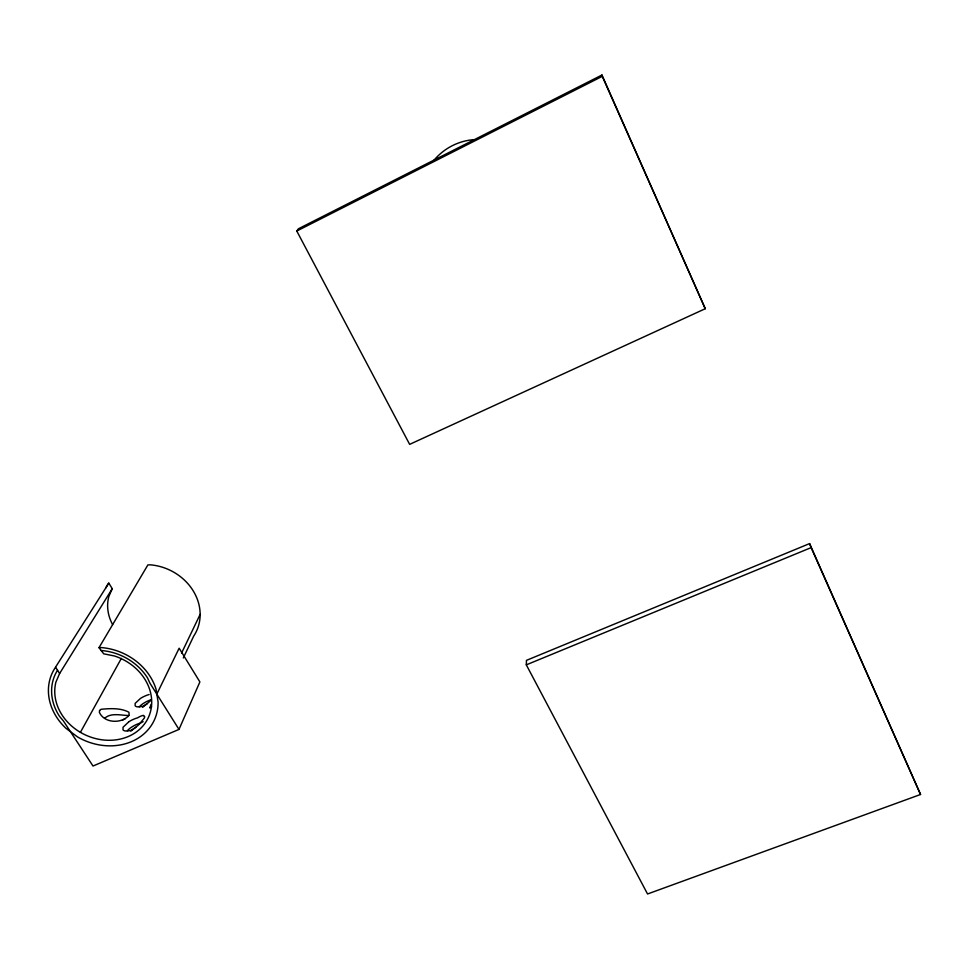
<?xml version="1.0" encoding="UTF-8"?>
<svg xmlns="http://www.w3.org/2000/svg" width="969" height="969" viewBox="0 0 969 969"><rect width="100%" height="100%" fill="white"/><g stroke="black" fill="none" stroke-linecap="round" stroke-linejoin="round"><path stroke-width="1.45" d="M526.312 664.855L526.47 660.349L809.599 543.597L920.55 794.483L647.546 893.987L526.312 664.855L811.138 547.618L920.55 794.483M105.778 588.001A50.231 43.859 25.6 0 1 107.862 584.222L108.807 583.132L112.259 588.68L59.63 673.479L55.923 682.067A49.685 42.151 24.4 0 0 92.382 737.663A49.685 42.151 24.4 0 0 150.437 711.84A49.685 42.151 24.4 0 0 114.524 656.001L103.707 653.821L99.02 647.68L147.894 564.915L150.195 564.818A50.231 43.859 25.6 0 1 193.303 591.005A50.231 43.859 25.6 0 1 193.667 636.161L183.311 657.975M112.259 588.68L108.819 596.565A44.404 38.772 25.6 0 0 112.61 624.605M57.534 670.233L57.498 670.282A52.92 44.889 24.4 0 0 59.557 716.394L63.421 720.96L93.012 766.031L178.986 729.415L199.893 681.934L179.144 648.2L156.821 694.119M181.578 653.058L200.147 614.37M80.403 732.334L121.331 658.436M151.152 704.269L149.747 707.903L151.6 706.885M99.02 647.68L101.588 647.595A56.202 47.675 24.4 0 1 156.009 689.092L158.092 701.98A56.202 47.675 24.4 0 1 77.459 736.876L65.94 728.288A56.202 47.675 24.4 0 1 54.652 668.586L108.807 583.132M296.78 231.034L298.416 228.781L601.955 75.013L705.262 308.723L409.645 444.359L296.78 231.034L602.27 76.345L601.955 75.013M104.604 718.344C110.95 712.421 120.834 715.401 128.659 715.522M128.574 722.038L123.027 727.259L123.027 729.948L124.202 730.711A12.997 4.724 -25.3 0 0 131.445 730.226A12.985 3.295 -39.1 0 0 139.294 724.218L144.272 718.114L144.732 716.769L143.521 715.582M101.212 650.55L101.684 650.538A52.92 44.889 24.4 0 1 147.506 677.888L149.941 683.169L178.986 729.415M55.681 667.399L59.63 673.479M602.27 76.345L705.262 308.723M809.599 543.597L811.138 547.618M122.324 720.209A12.597 3.876 -32.4 0 1 125.098 718.853M130.839 731.171A12.803 4.033 -32.4 0 1 135.805 727.271M143.109 721.663A12.972 3.331 -39.1 0 0 140.687 722.971A12.972 4.76 -25.4 0 0 131.772 727.029A12.742 4.675 -25.4 0 0 127.448 730.602M142.661 707.322A12.415 3.828 -32 0 1 147.47 703.579M151.249 699.679A12.585 4.518 -24.9 0 0 143.557 703.312A12.355 4.433 -24.9 0 0 139.391 706.716M149.141 694.507A12.597 4.482 -24.9 0 0 140.469 698.419L135.127 703.397L135.175 705.916L136.338 706.619A12.597 4.47 -24.9 0 0 143.412 706.074A12.585 3.113 -38.8 0 0 151.043 700.248M143.606 715.425A12.985 3.295 -39.1 0 0 137.598 717.823A12.997 4.724 -25.3 0 0 128.659 721.869M433.797 160.491A58.709 58.019 -87.7 0 1 473.72 139.657M99.577 710.543L99.371 712.372C104.349 723.443 121.828 724.013 129.168 715.158L128.925 712.239C120.677 707.818 110.212 708.412 101.042 709.296L99.577 710.543"/></g></svg>
